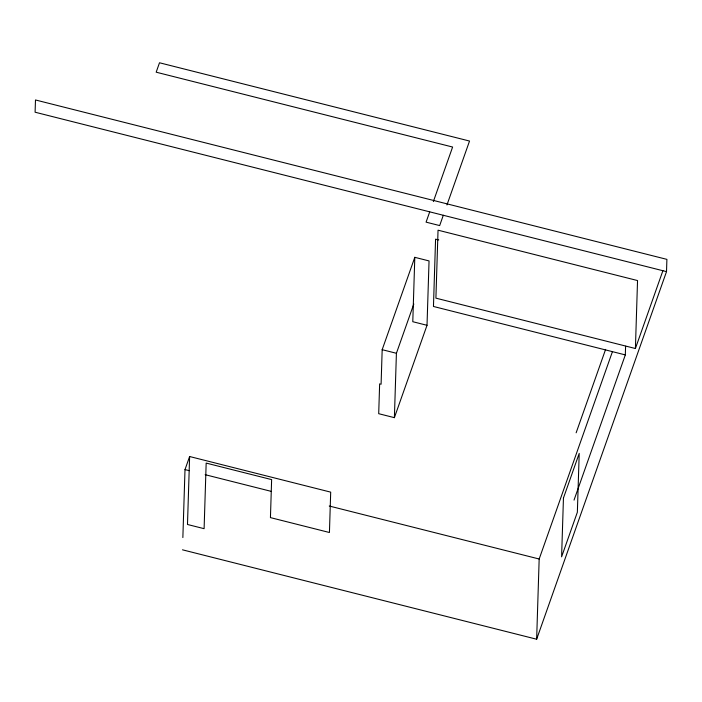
<?xml version="1.0" encoding="UTF-8"?>
<svg xmlns="http://www.w3.org/2000/svg" width="702" height="702" viewBox="0 0 702 702"><rect width="100%" height="100%" fill="white"/><g stroke="black" fill="none" stroke-linecap="round" stroke-linejoin="round"><path stroke-width="1.05" d="M182.862 537.557L185.003 469.594L189.619 456.519L330.695 492.137L329.431 532.502L270.437 517.611L271.63 479.606L206.169 463.083L204.106 528.676L187.487 524.482L189.619 456.519M382.178 349.684L381.089 384.231L379.642 383.871L378.703 413.697L394.392 417.655L427.018 325.298L429.045 260.925L414.803 257.327L382.178 349.684L396.411 353.281L394.392 417.655M414.803 257.327L412.785 321.709L427.018 325.298M182.476 549.815L536.644 639.224L539.171 559.011L612.407 351.72M574.025 500.105L625.324 354.905L625.596 346.218M635.407 348.517L637.539 280.554L438.039 230.186L435.907 298.148L635.407 348.517L662.916 270.647M666.514 271.63L666.9 259.371L35.486 99.965L35.1 112.215L666.514 271.63L536.644 639.224M429.712 211.864L426.079 222.148L439.671 225.579L443.313 215.268M433.353 201.571L452.614 147.034L156.177 72.192L159.503 62.776L469.533 141.049L446.955 204.949M396.411 353.281L413.811 304.019M576.14 432.792L605.607 349.385M438.759 239.961L435.573 239.163L433.459 306.467L625.324 354.905M185.003 469.594L189.242 470.665M205.151 474.684L270.919 491.286M329.256 506.019L539.171 559.011M563.452 498.025L561.6 556.835L577.36 512.223L579.211 453.413L563.452 498.025"/></g></svg>
